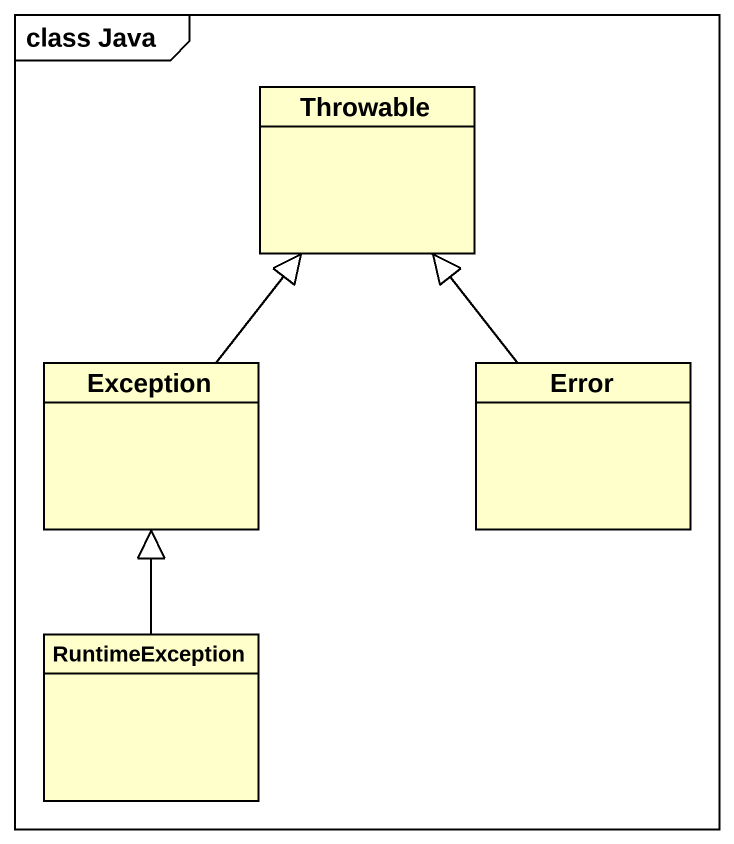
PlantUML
@startuml
mainframe class Java
hide circle
hide empty members
class Throwable
class "Exception" as Exception_
class Error
class RuntimeException
Exception_ -up-|> Throwable
Error -up-|> Throwable
RuntimeException -up-|> Exception_
@enduml
